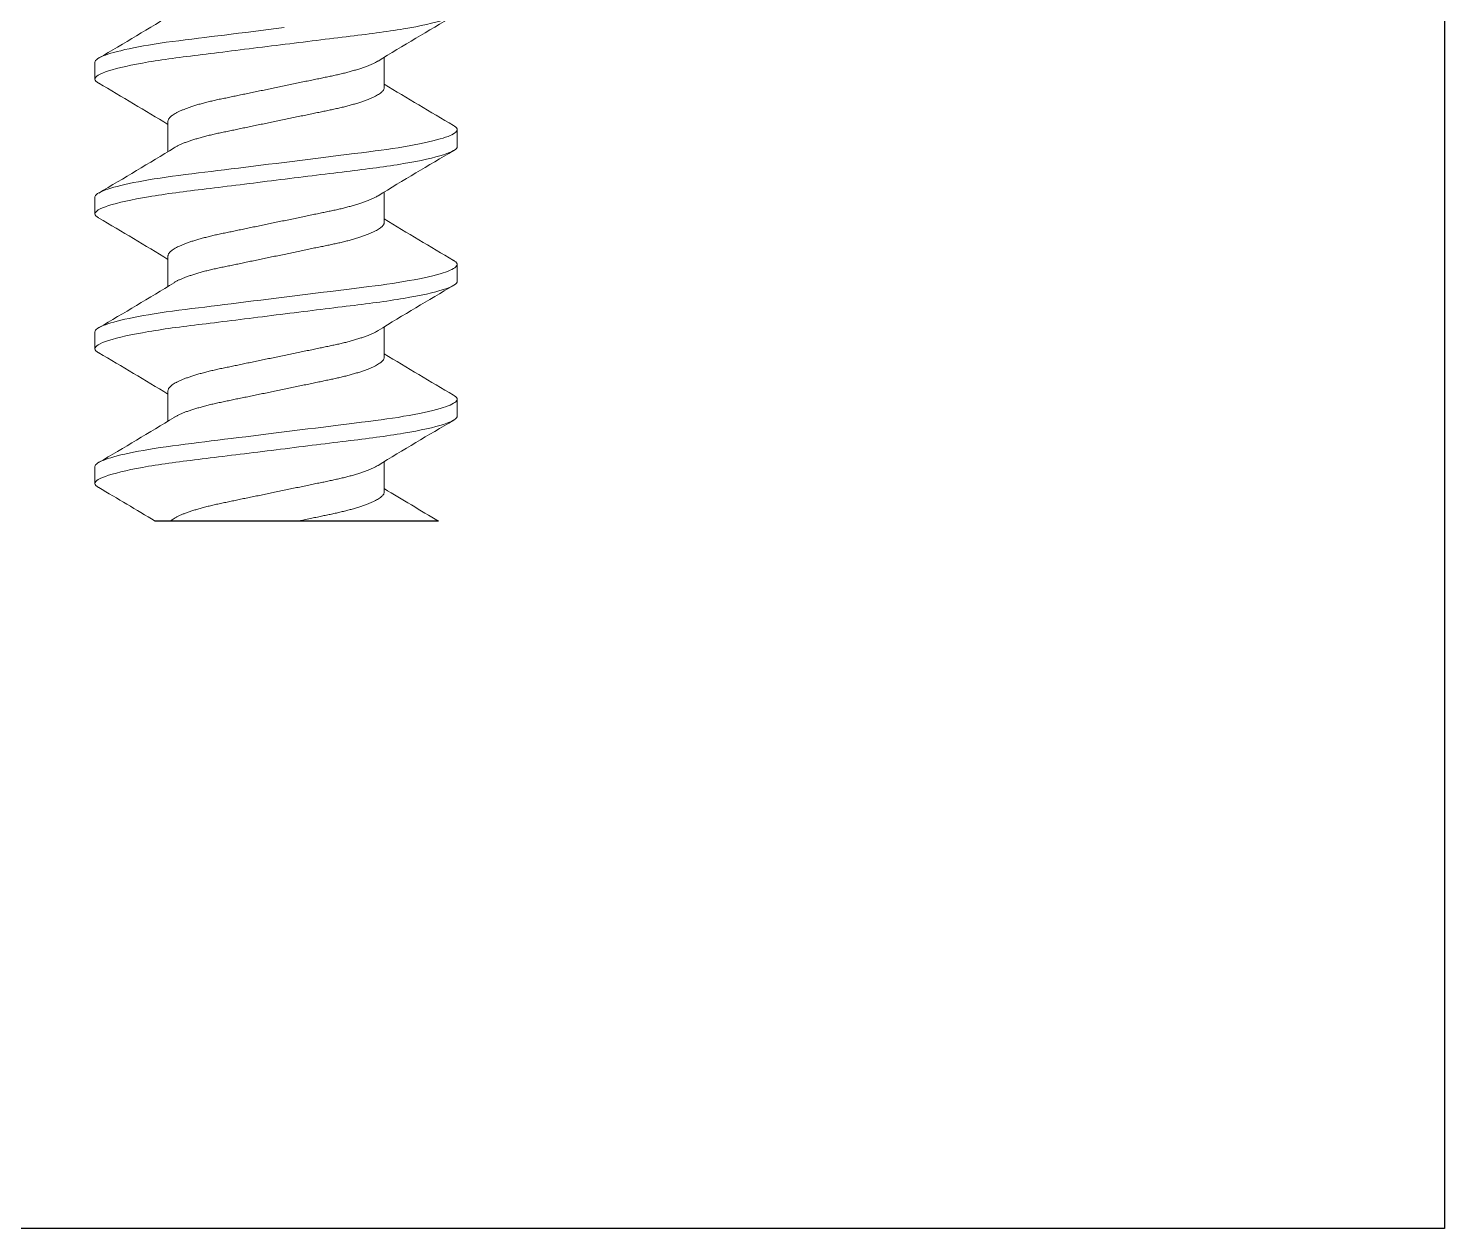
# Model space of a CAD drawing. Header units: inches. Extents: x 129892 to 140765, y 18172 to 24435.
# Drawn here: x 132134.67 to 132145.88, y 22511.99 to 22521.49 of the extents above; entities that cross this region are included whole.
import ezdxf

# ---------------------------------------------------------------- set-up
doc = ezdxf.new("R2010")
doc.units = ezdxf.units.IN
doc.header["$MEASUREMENT"] = 0

# ---------------------------------------------------------------- blocks, each defined once
blk = doc.blocks.new('A$C47B607A2')
at = {"color": 7, "linetype": 'Continuous', "lineweight": 15}
for p, q in [((1.566, 3.631), (1.566, 3.498)), ((3.856, 3.431), (3.856, 3.672)), ((2.144, 3.165), (2.144, 2.925)), ((4.434, 2.965), (4.434, 3.098)), ((3.856, 2.364), (3.856, 2.605)), ((1.566, 2.565), (1.566, 2.431)), ((2.144, 2.098), (2.144, 1.858)), ((4.434, 1.898), (4.434, 2.031)), ((1.566, 1.498), (1.566, 1.364)), ((3.856, 1.298), (3.856, 1.538)), ((2.144, 1.031), (2.144, 0.791)), ((4.434, 0.831), (4.434, 0.964)), ((3.856, 0.231), (3.856, 0.471)), ((1.566, 0.431), (1.566, 0.298))]:
    blk.add_line(p, q, dxfattribs=at)
at = {"color": 7, "linetype": 'Continuous', "lineweight": 15, "flags": 128}
for points in [[(3.063, 3.906), (3, 3.898), (2.94, 3.891), (2.88, 3.883), (2.82, 3.876), (2.761, 3.868), (2.702, 3.861), (2.644, 3.854), (2.591, 3.847), (2.538, 3.841), (2.486, 3.834), (2.435, 3.828), (2.386, 3.822), (2.332, 3.815), (2.28, 3.809), (2.229, 3.802), (2.179, 3.796), (2.13, 3.789), (2.083, 3.782), (2.036, 3.774), (1.991, 3.767), (1.95, 3.76), (1.91, 3.753), (1.872, 3.745), (1.836, 3.738), (1.802, 3.731), (1.77, 3.723), (1.742, 3.716), (1.716, 3.709), (1.692, 3.702), (1.669, 3.695), (1.649, 3.688), (1.63, 3.681), (1.613, 3.673), (1.598, 3.666), (1.587, 3.658), (1.578, 3.651), (1.571, 3.645), (1.568, 3.638), (1.566, 3.631), (1.566, 3.631)], [(4.405, 3.13), (4.413, 3.125), (4.422, 3.118), (4.429, 3.111), (4.432, 3.104), (4.434, 3.098), (4.433, 3.092), (4.429, 3.085), (4.423, 3.079), (4.415, 3.072), (4.405, 3.065), (4.392, 3.058), (4.378, 3.052), (4.361, 3.045), (4.342, 3.038), (4.321, 3.031), (4.298, 3.024), (4.27, 3.016), (4.24, 3.009), (4.207, 3.001), (4.171, 2.993), (4.134, 2.985), (4.094, 2.977), (4.053, 2.97), (4.009, 2.962), (3.966, 2.955), (3.922, 2.948), (3.877, 2.942), (3.831, 2.935), (3.783, 2.929), (3.735, 2.922), (3.677, 2.915), (3.617, 2.908), (3.556, 2.9), (3.492, 2.892), (3.433, 2.885), (3.374, 2.878), (3.313, 2.87), (3.252, 2.862), (3.189, 2.855), (3.127, 2.847), (3.063, 2.839), (3, 2.831), (2.94, 2.824), (2.88, 2.816), (2.82, 2.809), (2.761, 2.802), (2.702, 2.794), (2.644, 2.787), (2.591, 2.78), (2.538, 2.774), (2.486, 2.767), (2.435, 2.761), (2.386, 2.755), (2.332, 2.748), (2.28, 2.742), (2.229, 2.736), (2.179, 2.729), (2.13, 2.722), (2.083, 2.715), (2.036, 2.708), (1.991, 2.7), (1.95, 2.693), (1.91, 2.686), (1.872, 2.679), (1.836, 2.671), (1.802, 2.664), (1.77, 2.656), (1.742, 2.649), (1.716, 2.642), (1.692, 2.635), (1.669, 2.628), (1.649, 2.621), (1.63, 2.614), (1.613, 2.606), (1.598, 2.599), (1.587, 2.592), (1.578, 2.585), (1.571, 2.578), (1.568, 2.571), (1.566, 2.565), (1.566, 2.565)], [(4.405, 2.064), (4.413, 2.058), (4.422, 2.051), (4.429, 2.044), (4.432, 2.037), (4.434, 2.031), (4.433, 2.025), (4.429, 2.019), (4.423, 2.012), (4.415, 2.005), (4.405, 1.999), (4.392, 1.992), (4.378, 1.985), (4.361, 1.978), (4.342, 1.971), (4.321, 1.964), (4.298, 1.957), (4.27, 1.949), (4.24, 1.942), (4.207, 1.934), (4.171, 1.926), (4.134, 1.918), (4.094, 1.91), (4.053, 1.903), (4.009, 1.895), (3.966, 1.888), (3.922, 1.881), (3.877, 1.875), (3.831, 1.868), (3.783, 1.862), (3.735, 1.856), (3.677, 1.848), (3.617, 1.841), (3.556, 1.833), (3.492, 1.825), (3.433, 1.818), (3.374, 1.811), (3.313, 1.803), (3.252, 1.796), (3.189, 1.788), (3.127, 1.78), (3.063, 1.772), (3, 1.764), (2.94, 1.757), (2.88, 1.749), (2.82, 1.742), (2.761, 1.735), (2.702, 1.727), (2.644, 1.72), (2.591, 1.714), (2.538, 1.707), (2.486, 1.701), (2.435, 1.694), (2.386, 1.688), (2.332, 1.682), (2.28, 1.675), (2.229, 1.669), (2.179, 1.662), (2.13, 1.655), (2.083, 1.648), (2.036, 1.641), (1.991, 1.633), (1.95, 1.626), (1.91, 1.619), (1.872, 1.612), (1.836, 1.604), (1.802, 1.597), (1.77, 1.589), (1.742, 1.582), (1.716, 1.575), (1.692, 1.568), (1.669, 1.561), (1.649, 1.554), (1.63, 1.547), (1.613, 1.539), (1.598, 1.532), (1.587, 1.525), (1.578, 1.518), (1.571, 1.511), (1.568, 1.504), (1.566, 1.498), (1.566, 1.498)], [(4.405, 0.997), (4.413, 0.991), (4.422, 0.984), (4.429, 0.977), (4.432, 0.971), (4.434, 0.964), (4.433, 0.958), (4.429, 0.952), (4.423, 0.945), (4.415, 0.939), (4.405, 0.932), (4.392, 0.925), (4.378, 0.918), (4.361, 0.911), (4.342, 0.904), (4.321, 0.898), (4.298, 0.891), (4.27, 0.883), (4.24, 0.875), (4.207, 0.867), (4.171, 0.859), (4.134, 0.851), (4.094, 0.844), (4.053, 0.836), (4.009, 0.829), (3.966, 0.821), (3.922, 0.815), (3.877, 0.808), (3.831, 0.801), (3.783, 0.795), (3.735, 0.789), (3.677, 0.782), (3.617, 0.774), (3.556, 0.766), (3.492, 0.759), (3.433, 0.751), (3.374, 0.744), (3.313, 0.736), (3.252, 0.729), (3.189, 0.721), (3.127, 0.713), (3.063, 0.705), (3, 0.698), (2.94, 0.69), (2.88, 0.683), (2.82, 0.675), (2.761, 0.668), (2.702, 0.661), (2.644, 0.653), (2.591, 0.647), (2.538, 0.64), (2.486, 0.634), (2.435, 0.627), (2.386, 0.621), (2.332, 0.615), (2.28, 0.608), (2.229, 0.602), (2.179, 0.595), (2.13, 0.588), (2.083, 0.581), (2.036, 0.574), (1.991, 0.567), (1.95, 0.559), (1.91, 0.552), (1.872, 0.545), (1.836, 0.537), (1.802, 0.53), (1.77, 0.523), (1.742, 0.516), (1.716, 0.509), (1.692, 0.501), (1.669, 0.495), (1.649, 0.488), (1.63, 0.48), (1.613, 0.473), (1.598, 0.465), (1.587, 0.458), (1.578, 0.451), (1.571, 0.444), (1.568, 0.437), (1.566, 0.431), (1.566, 0.431)]]:
    blk.add_lwpolyline(points, dxfattribs=at)
blk.add_lwpolyline([(4.286, 0), (2.041, 0)])
at = {"color": 7, "linetype": 'Continuous', "lineweight": 15}
for centre, radius, start, end in [((-20.386, 41.108), 43.42, 300.4151, 301.3338), ((26.388, -33.448), 43.422, 120.4152, 121.3337), ((-22.033, -36.753), 46.646, 58.7809, 59.5655), ((28.026, 43.337), 46.632, 238.7807, 239.5655), ((-20.386, 40.041), 43.42, 300.4151, 301.3338), ((26.388, -34.514), 43.422, 120.4152, 121.3337), ((-22.033, -37.82), 46.646, 58.7809, 59.5655), ((28.026, 42.27), 46.632, 238.7807, 239.5655), ((-20.386, 38.974), 43.42, 300.4151, 301.3338), ((26.388, -35.581), 43.422, 120.4152, 121.3337), ((-22.033, -38.887), 46.646, 58.7809, 59.5655), ((28.026, 41.203), 46.632, 238.7807, 239.5655), ((-20.386, 37.908), 43.42, 300.4151, 301.3338), ((26.388, -36.648), 43.422, 120.4152, 121.3337), ((-22.033, -39.953), 46.646, 58.9281, 59.5655), ((28.026, 40.136), 46.632, 238.7807, 239.3964)]:
    blk.add_arc(centre, radius, start, end, dxfattribs=at)
for points, knots in [([(4.434, 4.031), (4.434, 4.012), (4.399, 3.99), (4.253, 3.943), (4.143, 3.918), (3.942, 3.884), (3.869, 3.874), (3.718, 3.853), (3.639, 3.844), (3.384, 3.812), (3.192, 3.789), (2.808, 3.741), (2.617, 3.717), (2.361, 3.685), (2.282, 3.676), (2.131, 3.656), (2.058, 3.645), (1.857, 3.611), (1.747, 3.587), (1.601, 3.54), (1.566, 3.517), (1.566, 3.498)], [0, 0, 0, 0, 0.125, 0.125, 0.25, 0.25, 0.3125, 0.3125, 0.375, 0.375, 0.5, 0.5, 0.625, 0.625, 0.6875, 0.6875, 0.75, 0.75, 0.875, 0.875, 1, 1, 1, 1]), ([(3.807, 3.642), (3.803, 3.639), (3.794, 3.633), (3.776, 3.624), (3.753, 3.614), (3.728, 3.603), (3.7, 3.593), (3.67, 3.583), (3.638, 3.572), (3.604, 3.563), (3.569, 3.553), (3.533, 3.544), (3.496, 3.535), (3.458, 3.527), (3.419, 3.518), (3.379, 3.51), (3.337, 3.501), (3.293, 3.492), (3.247, 3.483), (3.199, 3.473), (3.15, 3.463), (3.101, 3.452), (3.051, 3.442), (3.001, 3.432), (2.952, 3.421), (2.904, 3.411), (2.857, 3.402), (2.81, 3.392), (2.764, 3.382), (2.719, 3.373), (2.675, 3.364), (2.633, 3.355), (2.591, 3.346), (2.549, 3.338), (2.509, 3.329), (2.471, 3.32), (2.433, 3.31), (2.398, 3.301), (2.364, 3.291), (2.333, 3.281), (2.304, 3.271), (2.277, 3.261), (2.253, 3.251), (2.23, 3.241), (2.21, 3.231), (2.193, 3.221), (2.178, 3.211), (2.165, 3.201), (2.156, 3.192), (2.149, 3.182), (2.145, 3.173), (2.144, 3.168), (2.144, 3.165)], [0, 0, 0, 0, 0.015022, 0.035068, 0.056123, 0.077196, 0.098248, 0.119238, 0.14013, 0.160884, 0.180534, 0.199998, 0.219246, 0.238255, 0.257015, 0.275888, 0.295014, 0.314368, 0.33486, 0.35554, 0.376373, 0.397324, 0.418352, 0.439421, 0.459532, 0.479609, 0.499618, 0.519525, 0.539298, 0.558906, 0.578321, 0.597515, 0.617358, 0.636996, 0.656865, 0.677001, 0.697376, 0.717957, 0.737765, 0.757699, 0.777727, 0.797816, 0.81793, 0.838037, 0.858101, 0.878088, 0.898909, 0.919574, 0.940046, 0.960295, 0.980289, 1, 1, 1, 1]), ([(3.856, 3.431), (3.856, 3.429), (3.856, 3.423), (3.852, 3.415), (3.846, 3.406), (3.837, 3.396), (3.826, 3.387), (3.812, 3.377), (3.795, 3.368), (3.776, 3.358), (3.753, 3.347), (3.728, 3.337), (3.7, 3.326), (3.67, 3.316), (3.638, 3.306), (3.604, 3.296), (3.569, 3.286), (3.533, 3.277), (3.496, 3.268), (3.458, 3.26), (3.419, 3.252), (3.379, 3.243), (3.337, 3.235), (3.293, 3.226), (3.247, 3.216), (3.199, 3.206), (3.15, 3.196), (3.101, 3.186), (3.051, 3.175), (3.001, 3.165), (2.952, 3.155), (2.904, 3.145), (2.857, 3.135), (2.81, 3.125), (2.764, 3.116), (2.719, 3.106), (2.675, 3.097), (2.633, 3.088), (2.591, 3.08), (2.549, 3.071), (2.509, 3.062), (2.471, 3.053), (2.433, 3.044), (2.398, 3.034), (2.364, 3.024), (2.333, 3.014), (2.304, 3.005), (2.277, 2.995), (2.253, 2.985), (2.23, 2.975), (2.211, 2.965), (2.198, 2.958), (2.193, 2.955), (2.193, 2.954)], [0, 0, 0, 0, 0.018809, 0.037877, 0.057179, 0.076689, 0.096379, 0.11622, 0.136179, 0.156224, 0.177279, 0.198352, 0.219403, 0.240394, 0.261285, 0.282039, 0.301689, 0.321152, 0.340401, 0.359409, 0.378169, 0.397041, 0.416167, 0.435521, 0.456012, 0.476692, 0.497525, 0.518475, 0.539504, 0.560572, 0.580683, 0.60076, 0.620768, 0.640675, 0.660448, 0.680056, 0.699471, 0.718664, 0.738507, 0.758145, 0.778013, 0.798149, 0.818524, 0.839105, 0.858913, 0.878847, 0.898874, 0.918963, 0.939077, 0.959183, 0.979247, 0.999234, 1, 1, 1, 1]), ([(4.434, 2.965), (4.434, 2.945), (4.399, 2.923), (4.253, 2.876), (4.143, 2.851), (3.942, 2.818), (3.869, 2.807), (3.718, 2.787), (3.639, 2.777), (3.384, 2.745), (3.192, 2.722), (2.808, 2.674), (2.617, 2.65), (2.361, 2.619), (2.282, 2.609), (2.131, 2.589), (2.058, 2.578), (1.857, 2.544), (1.747, 2.52), (1.601, 2.473), (1.566, 2.45), (1.566, 2.431)], [0, 0, 0, 0, 0.125, 0.125, 0.25, 0.25, 0.3125, 0.3125, 0.375, 0.375, 0.5, 0.5, 0.625, 0.625, 0.6875, 0.6875, 0.75, 0.75, 0.875, 0.875, 1, 1, 1, 1]), ([(3.807, 2.575), (3.803, 2.572), (3.794, 2.567), (3.776, 2.557), (3.753, 2.547), (3.728, 2.537), (3.7, 2.526), (3.67, 2.516), (3.638, 2.506), (3.604, 2.496), (3.569, 2.486), (3.533, 2.477), (3.496, 2.468), (3.458, 2.46), (3.419, 2.452), (3.379, 2.443), (3.337, 2.435), (3.293, 2.425), (3.247, 2.416), (3.199, 2.406), (3.15, 2.396), (3.101, 2.385), (3.051, 2.375), (3.001, 2.365), (2.952, 2.355), (2.904, 2.345), (2.857, 2.335), (2.81, 2.325), (2.764, 2.316), (2.719, 2.306), (2.675, 2.297), (2.633, 2.288), (2.591, 2.28), (2.549, 2.271), (2.509, 2.262), (2.471, 2.253), (2.433, 2.243), (2.398, 2.234), (2.364, 2.224), (2.333, 2.214), (2.304, 2.204), (2.277, 2.194), (2.253, 2.184), (2.23, 2.174), (2.21, 2.165), (2.193, 2.155), (2.178, 2.145), (2.165, 2.135), (2.156, 2.125), (2.149, 2.116), (2.145, 2.107), (2.144, 2.101), (2.144, 2.098)], [0, 0, 0, 0, 0.015022, 0.035068, 0.056123, 0.077196, 0.098248, 0.119238, 0.14013, 0.160884, 0.180534, 0.199998, 0.219246, 0.238255, 0.257015, 0.275888, 0.295014, 0.314368, 0.33486, 0.35554, 0.376373, 0.397324, 0.418352, 0.439421, 0.459532, 0.479609, 0.499618, 0.519525, 0.539298, 0.558906, 0.578321, 0.597515, 0.617358, 0.636996, 0.656865, 0.677001, 0.697376, 0.717957, 0.737765, 0.757699, 0.777727, 0.797816, 0.81793, 0.838037, 0.858101, 0.878088, 0.898909, 0.919574, 0.940046, 0.960295, 0.980289, 1, 1, 1, 1]), ([(3.856, 2.364), (3.856, 2.362), (3.856, 2.356), (3.852, 2.348), (3.846, 2.339), (3.837, 2.33), (3.826, 2.32), (3.812, 2.31), (3.795, 2.301), (3.776, 2.291), (3.753, 2.28), (3.728, 2.27), (3.7, 2.259), (3.67, 2.249), (3.638, 2.239), (3.604, 2.229), (3.569, 2.219), (3.533, 2.21), (3.496, 2.201), (3.458, 2.193), (3.419, 2.185), (3.379, 2.176), (3.337, 2.168), (3.293, 2.159), (3.247, 2.149), (3.199, 2.139), (3.15, 2.129), (3.101, 2.119), (3.051, 2.108), (3.001, 2.098), (2.952, 2.088), (2.904, 2.078), (2.857, 2.068), (2.81, 2.058), (2.764, 2.049), (2.719, 2.039), (2.675, 2.03), (2.633, 2.021), (2.591, 2.013), (2.549, 2.004), (2.509, 1.995), (2.471, 1.986), (2.433, 1.977), (2.398, 1.967), (2.364, 1.957), (2.333, 1.947), (2.304, 1.938), (2.277, 1.928), (2.253, 1.918), (2.23, 1.908), (2.211, 1.898), (2.198, 1.891), (2.193, 1.888), (2.193, 1.888)], [0, 0, 0, 0, 0.018809, 0.037877, 0.057179, 0.076689, 0.096379, 0.11622, 0.136179, 0.156224, 0.177279, 0.198352, 0.219403, 0.240394, 0.261285, 0.282039, 0.301689, 0.321152, 0.340401, 0.359409, 0.378169, 0.397041, 0.416167, 0.435521, 0.456012, 0.476692, 0.497525, 0.518475, 0.539504, 0.560572, 0.580683, 0.60076, 0.620768, 0.640675, 0.660448, 0.680056, 0.699471, 0.718664, 0.738507, 0.758145, 0.778013, 0.798149, 0.818524, 0.839105, 0.858913, 0.878847, 0.898874, 0.918963, 0.939077, 0.959183, 0.979247, 0.999234, 1, 1, 1, 1]), ([(4.434, 1.898), (4.434, 1.878), (4.399, 1.856), (4.253, 1.809), (4.143, 1.785), (3.942, 1.751), (3.869, 1.74), (3.718, 1.72), (3.639, 1.71), (3.384, 1.679), (3.192, 1.655), (2.808, 1.607), (2.617, 1.583), (2.361, 1.552), (2.282, 1.542), (2.131, 1.522), (2.058, 1.511), (1.857, 1.477), (1.747, 1.453), (1.601, 1.406), (1.566, 1.384), (1.566, 1.364)], [0, 0, 0, 0, 0.125, 0.125, 0.25, 0.25, 0.3125, 0.3125, 0.375, 0.375, 0.5, 0.5, 0.625, 0.625, 0.6875, 0.6875, 0.75, 0.75, 0.875, 0.875, 1, 1, 1, 1]), ([(3.807, 1.508), (3.803, 1.505), (3.794, 1.5), (3.776, 1.49), (3.753, 1.48), (3.728, 1.47), (3.7, 1.459), (3.67, 1.449), (3.638, 1.439), (3.604, 1.429), (3.569, 1.419), (3.533, 1.41), (3.496, 1.401), (3.458, 1.393), (3.419, 1.385), (3.379, 1.376), (3.337, 1.368), (3.293, 1.358), (3.247, 1.349), (3.199, 1.339), (3.15, 1.329), (3.101, 1.319), (3.051, 1.308), (3.001, 1.298), (2.952, 1.288), (2.904, 1.278), (2.857, 1.268), (2.81, 1.258), (2.764, 1.249), (2.719, 1.239), (2.675, 1.23), (2.633, 1.221), (2.591, 1.213), (2.549, 1.204), (2.509, 1.195), (2.471, 1.186), (2.433, 1.176), (2.398, 1.167), (2.364, 1.157), (2.333, 1.147), (2.304, 1.137), (2.277, 1.128), (2.253, 1.118), (2.23, 1.108), (2.21, 1.098), (2.193, 1.088), (2.178, 1.078), (2.165, 1.068), (2.156, 1.058), (2.149, 1.049), (2.145, 1.04), (2.144, 1.034), (2.144, 1.031)], [0, 0, 0, 0, 0.015022, 0.035068, 0.056123, 0.077196, 0.098248, 0.119238, 0.14013, 0.160884, 0.180534, 0.199998, 0.219246, 0.238255, 0.257015, 0.275888, 0.295014, 0.314368, 0.33486, 0.35554, 0.376373, 0.397324, 0.418352, 0.439421, 0.459532, 0.479609, 0.499618, 0.519525, 0.539298, 0.558906, 0.578321, 0.597515, 0.617358, 0.636996, 0.656865, 0.677001, 0.697376, 0.717957, 0.737765, 0.757699, 0.777727, 0.797816, 0.81793, 0.838037, 0.858101, 0.878088, 0.898909, 0.919574, 0.940046, 0.960295, 0.980289, 1, 1, 1, 1]), ([(3.856, 1.298), (3.856, 1.295), (3.856, 1.289), (3.852, 1.281), (3.846, 1.272), (3.837, 1.263), (3.826, 1.253), (3.812, 1.244), (3.795, 1.234), (3.776, 1.224), (3.753, 1.214), (3.728, 1.203), (3.7, 1.193), (3.67, 1.182), (3.638, 1.172), (3.604, 1.162), (3.569, 1.153), (3.533, 1.143), (3.496, 1.135), (3.458, 1.126), (3.419, 1.118), (3.379, 1.11), (3.337, 1.101), (3.293, 1.092), (3.247, 1.082), (3.199, 1.072), (3.15, 1.062), (3.101, 1.052), (3.051, 1.041), (3.001, 1.031), (2.952, 1.021), (2.904, 1.011), (2.857, 1.001), (2.81, 0.991), (2.764, 0.982), (2.719, 0.973), (2.675, 0.964), (2.633, 0.955), (2.591, 0.946), (2.549, 0.937), (2.509, 0.929), (2.471, 0.919), (2.433, 0.91), (2.398, 0.9), (2.364, 0.89), (2.333, 0.881), (2.304, 0.871), (2.277, 0.861), (2.253, 0.851), (2.23, 0.841), (2.211, 0.831), (2.198, 0.824), (2.193, 0.821), (2.193, 0.821)], [0, 0, 0, 0, 0.018809, 0.037877, 0.057179, 0.076689, 0.096379, 0.11622, 0.136179, 0.156224, 0.177279, 0.198352, 0.219403, 0.240394, 0.261285, 0.282039, 0.301689, 0.321152, 0.340401, 0.359409, 0.378169, 0.397041, 0.416167, 0.435521, 0.456012, 0.476692, 0.497525, 0.518475, 0.539504, 0.560572, 0.580683, 0.60076, 0.620768, 0.640675, 0.660448, 0.680056, 0.699471, 0.718664, 0.738507, 0.758145, 0.778013, 0.798149, 0.818524, 0.839105, 0.858913, 0.878847, 0.898874, 0.918963, 0.939077, 0.959183, 0.979247, 0.999234, 1, 1, 1, 1]), ([(4.434, 0.831), (4.434, 0.812), (4.399, 0.789), (4.253, 0.742), (4.143, 0.718), (3.942, 0.684), (3.869, 0.673), (3.718, 0.653), (3.639, 0.643), (3.384, 0.612), (3.192, 0.588), (2.808, 0.54), (2.617, 0.517), (2.361, 0.485), (2.282, 0.476), (2.131, 0.455), (2.058, 0.445), (1.857, 0.411), (1.747, 0.386), (1.601, 0.339), (1.566, 0.317), (1.566, 0.298)], [0, 0, 0, 0, 0.125, 0.125, 0.25, 0.25, 0.3125, 0.3125, 0.375, 0.375, 0.5, 0.5, 0.625, 0.625, 0.6875, 0.6875, 0.75, 0.75, 0.875, 0.875, 1, 1, 1, 1]), ([(3.807, 0.441), (3.803, 0.439), (3.794, 0.433), (3.776, 0.424), (3.753, 0.413), (3.728, 0.403), (3.7, 0.392), (3.67, 0.382), (3.638, 0.372), (3.604, 0.362), (3.569, 0.352), (3.533, 0.343), (3.496, 0.335), (3.458, 0.326), (3.419, 0.318), (3.379, 0.309), (3.337, 0.301), (3.293, 0.292), (3.247, 0.282), (3.199, 0.272), (3.15, 0.262), (3.101, 0.252), (3.051, 0.241), (3.001, 0.231), (2.952, 0.221), (2.904, 0.211), (2.857, 0.201), (2.81, 0.191), (2.764, 0.182), (2.719, 0.173), (2.675, 0.163), (2.633, 0.155), (2.591, 0.146), (2.549, 0.137), (2.509, 0.128), (2.471, 0.119), (2.433, 0.11), (2.398, 0.1), (2.364, 0.09), (2.333, 0.081), (2.304, 0.071), (2.277, 0.061), (2.253, 0.051), (2.23, 0.041), (2.21, 0.031), (2.193, 0.021), (2.178, 0.011), (2.169, 0.004), (2.165, 0), (2.164, 0)], [0, 0, 0, 0, 0.0150223, 0.0350677, 0.0561229, 0.0771961, 0.0982477, 0.1192384, 0.1401296, 0.1608839, 0.1805344, 0.1999978, 0.2192465, 0.2382548, 0.2570152, 0.275888, 0.2950138, 0.3143681, 0.3348597, 0.3555398, 0.3763733, 0.3973235, 0.4183523, 0.4394206, 0.4595321, 0.4796091, 0.4996178, 0.5195248, 0.539298, 0.5589065, 0.5783212, 0.597515, 0.6173579, 0.6369961, 0.6568648, 0.6770011, 0.6973759, 0.7179574, 0.7377653, 0.7576994, 0.7777275, 0.7978159, 0.8179304, 0.8380368, 0.8581007, 0.8780881, 0.8989092, 0.9195735, 0.9221061, 0.9221061, 0.9221061, 0.9221061]), ([(3.856, 0.231), (3.856, 0.228), (3.856, 0.222), (3.852, 0.214), (3.846, 0.205), (3.837, 0.196), (3.826, 0.186), (3.812, 0.177), (3.795, 0.167), (3.776, 0.157), (3.753, 0.147), (3.728, 0.136), (3.7, 0.126), (3.67, 0.115), (3.638, 0.105), (3.604, 0.095), (3.569, 0.086), (3.533, 0.077), (3.496, 0.068), (3.458, 0.059), (3.419, 0.051), (3.379, 0.043), (3.337, 0.034), (3.293, 0.025), (3.247, 0.015), (3.206, 0.007), (3.181, 0.002), (3.172, 0)], [0, 0, 0, 0, 0.018809, 0.0378766, 0.0571786, 0.0766888, 0.0963793, 0.1162198, 0.136179, 0.1562242, 0.1772792, 0.1983521, 0.2194035, 0.2403939, 0.2612848, 0.2820389, 0.301689, 0.3211522, 0.3404006, 0.3594087, 0.3781688, 0.3970415, 0.4161671, 0.4355211, 0.4560124, 0.4766922, 0.488444, 0.488444, 0.488444, 0.488444])]:
    blk.add_open_spline(points, degree=3, knots=knots, dxfattribs=at)
for points in [[(1.566, 3.498), (1.566, 3.488), (1.576, 3.477), (1.595, 3.466)], [(1.566, 2.431), (1.566, 2.421), (1.576, 2.41), (1.595, 2.399)], [(1.566, 1.364), (1.566, 1.354), (1.576, 1.343), (1.595, 1.332)], [(1.566, 0.298), (1.566, 0.287), (1.576, 0.277), (1.595, 0.265)]]:
    blk.add_open_spline(points, degree=3, dxfattribs=at)
blk = doc.blocks.new('A$C13FC2D51')
blk.add_blockref('A$C47B607A2', (25.001, 4.994))

msp = doc.modelspace()

# ---------------------------------------------------------------- linework, layer by layer
msp.add_lwpolyline([(132020.883, 22524.989), (132145.883, 22524.989), (132145.883, 22511.989), (132020.883, 22511.989), (132020.883, 22524.989)])

# ---------------------------------------------------------------- block references
msp.add_blockref('A$C13FC2D51', (132108.633, 22512.595))

doc.saveas('drawing.dxf')
